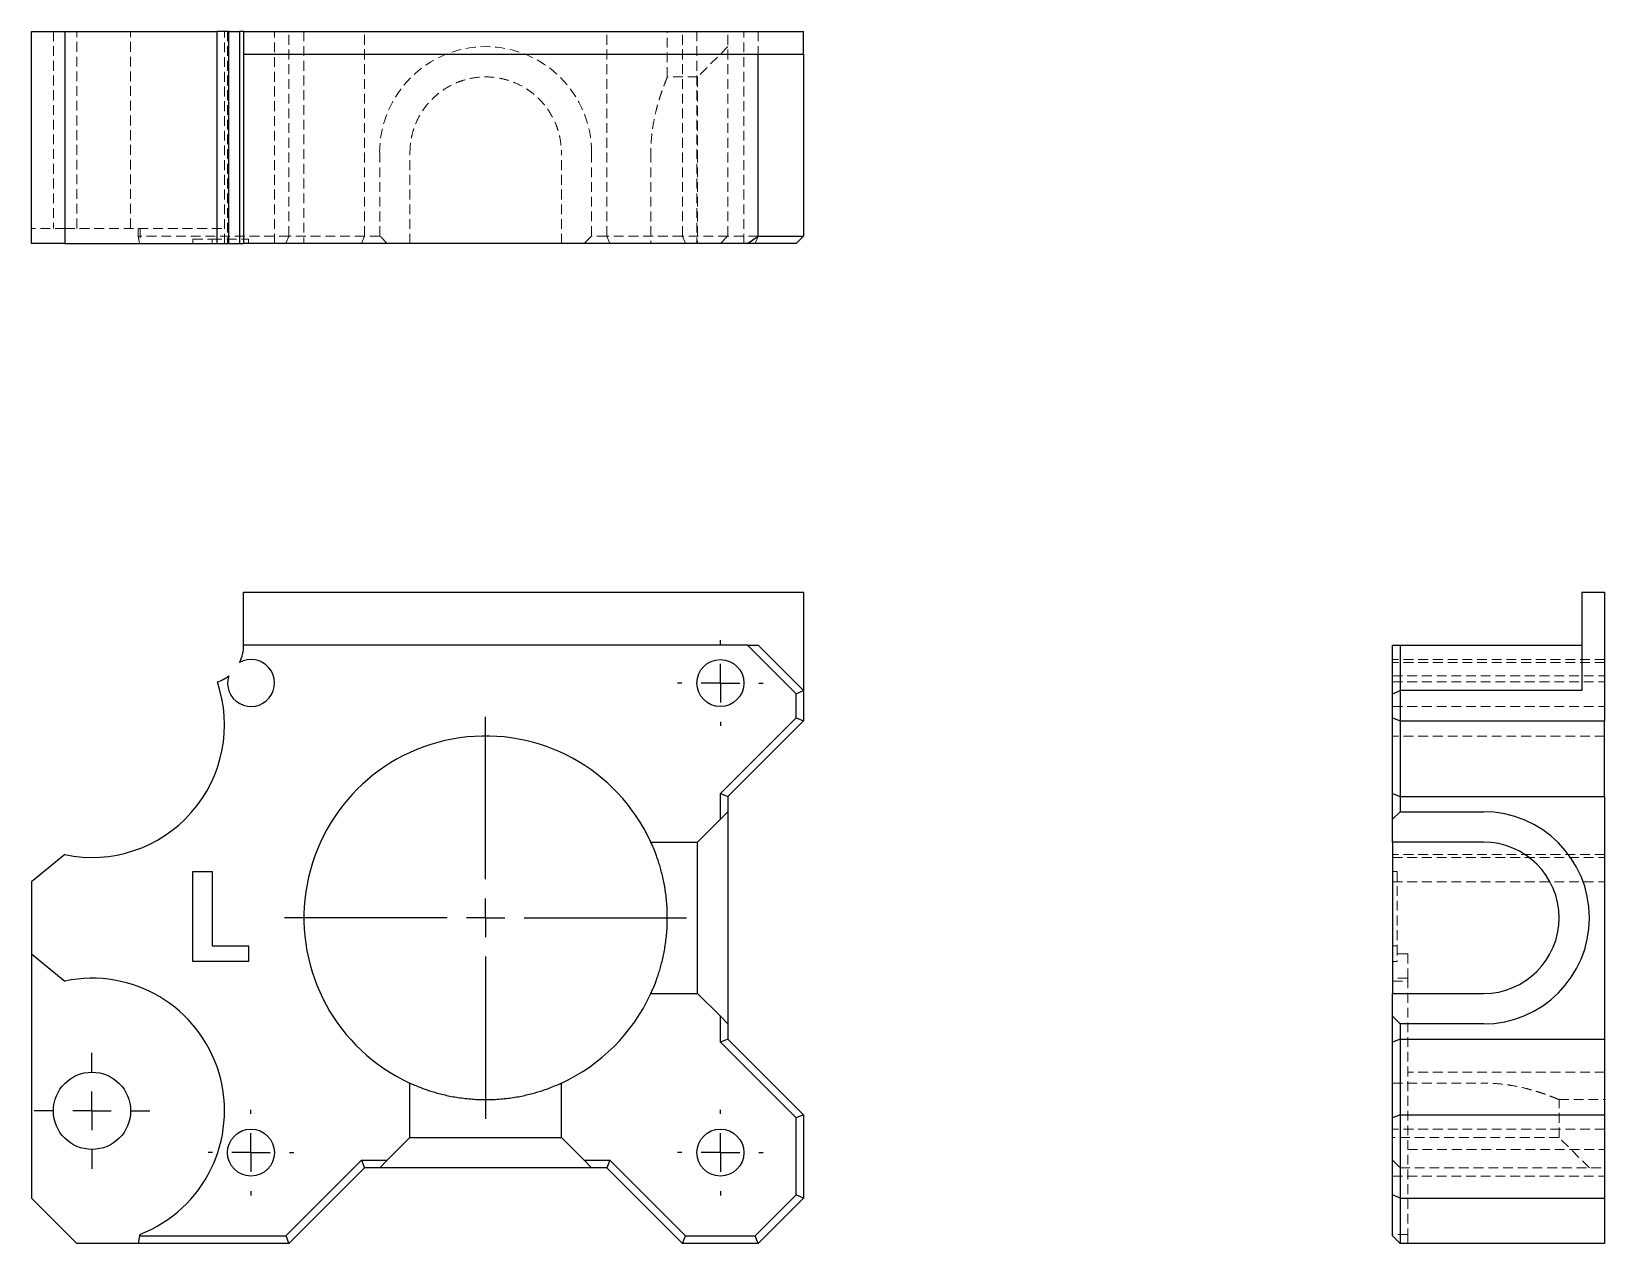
# Model space of a CAD drawing. Header units: millimetres. Extents: x 33 to 237, y 15 to 172.
import ezdxf

# ---------------------------------------------------------------- set-up
doc = ezdxf.new("R2010")
doc.units = ezdxf.units.MM
doc.linetypes.add('HIDDEN', pattern=[1.905, 1.27, -0.635])
doc.layers.add('10', color=7, linetype='Continuous')

# ---------------------------------------------------------------- blocks, each defined once
blk = doc.blocks.new('SW_CENTERMARKSYMBOL_0')
at = {"layer": '10', "color": 0}
for p, q in [((0, 5), (0, 7.5)), ((0, 0), (0, 2.5)), ((-5, 0), (-7.5, 0)), ((0, 0), (-2.5, 0)), ((0, 0), (0, -2.5)), ((0, 0), (2.5, 0)), ((5, 0), (7.5, 0)), ((0, -5), (0, -7.5))]:
    blk.add_line(p, q, dxfattribs=at)
blk = doc.blocks.new('SW_CENTERMARKSYMBOL_1')
at = {"layer": '10', "color": 0}
for p, q in [((0, 5), (0, 26.03)), ((0, 0), (0, 2.5)), ((-5, 0), (-26.03, 0)), ((0, 0), (-2.5, 0)), ((0, 0), (0, -2.5)), ((0, 0), (2.5, 0)), ((5, 0), (26.03, 0)), ((0, -5), (0, -26.03))]:
    blk.add_line(p, q, dxfattribs=at)
blk = doc.blocks.new('SW_CENTERMARKSYMBOL_2')
at = {"layer": '10', "color": 0}
for p, q in [((0, 5), (0, 5.54)), ((0, 0), (0, 2.5)), ((-5, 0), (-5.54, 0)), ((0, 0), (-2.5, 0)), ((0, 0), (0, -2.5)), ((0, 0), (2.5, 0)), ((5, 0), (5.54, 0)), ((0, -5), (0, -5.54))]:
    blk.add_line(p, q, dxfattribs=at)
blk = doc.blocks.new('SW_CENTERMARKSYMBOL_3')
at = {"layer": '10', "color": 0}
for p, q in [((0, 5), (0, 5.54)), ((0, 0), (0, 2.5)), ((-5, 0), (-5.54, 0)), ((0, 0), (-2.5, 0)), ((0, 0), (0, -2.5)), ((0, 0), (2.5, 0)), ((5, 0), (5.54, 0)), ((0, -5), (0, -5.54))]:
    blk.add_line(p, q, dxfattribs=at)
blk = doc.blocks.new('SW_CENTERMARKSYMBOL_4')
at = {"layer": '10', "color": 0}
for p, q in [((0, 5), (0, 5.54)), ((0, 0), (0, 2.5)), ((-5, 0), (-5.54, 0)), ((0, 0), (-2.5, 0)), ((0, 0), (0, -2.5)), ((0, 0), (2.5, 0)), ((5, 0), (5.54, 0)), ((0, -5), (0, -5.54))]:
    blk.add_line(p, q, dxfattribs=at)

msp = doc.modelspace()

# ---------------------------------------------------------------- linework, layer by layer
at = {"color": 7, "linetype": 'Continuous', "lineweight": 25}
for p, q in [((33, 144.27), (33, 171.73)), ((33, 171.73), (37.33, 171.73)), ((37.33, 171.73), (37.33, 144.27)), ((37.33, 171.73), (57.07, 171.73)), ((57.07, 144.27), (57.07, 171.73)), ((58.54, 171.73), (57.07, 171.73)), ((58.54, 144.27), (58.54, 171.73)), ((58.54, 171.73), (59.94, 171.73)), ((59.94, 171.73), (59.94, 144.27)), ((60.47, 171.73), (59.94, 171.73)), ((60.47, 171.73), (133, 171.73)), ((60.47, 171.73), (60.47, 168.78)), ((133, 168.78), (133, 171.73)), ((60.47, 168.78), (133, 168.78)), ((60.47, 168.78), (60.47, 144.27)), ((127.12, 145.25), (127.12, 168.78)), ((133, 168.78), (133, 145.25)), ((125.73, 144.27), (127.12, 145.25)), ((127.12, 145.25), (133, 145.25)), ((132.02, 144.27), (133, 145.25)), ((37.33, 144.27), (33, 144.27)), ((37.33, 144.27), (57.07, 144.27)), ((57.07, 144.27), (58.54, 144.27)), ((58.54, 144.27), (59.94, 144.27)), ((59.94, 144.27), (60.47, 144.27)), ((125.73, 144.27), (60.47, 144.27)), ((132.02, 144.27), (125.73, 144.27)), ((60.47, 99.16), (133, 99.16)), ((60.47, 92.29), (60.47, 99.16)), ((133, 99.16), (133, 86.41)), ((233.78, 99.16), (233.78, 86.41)), ((233.78, 99.16), (236.73, 99.16)), ((236.73, 99.16), (236.73, 82.49)), ((125.73, 92.29), (60.47, 92.29)), ((132.02, 86.01), (125.73, 92.29)), ((125.73, 92.29), (127.12, 92.29)), ((127.12, 92.29), (133, 86.41)), ((209.27, 86.01), (209.27, 92.29)), ((209.27, 92.29), (210.25, 92.29)), ((210.25, 92.29), (210.25, 86.41)), ((210.25, 92.29), (233.78, 92.29)), ((132.02, 86.01), (133, 86.41)), ((132.02, 82.9), (132.02, 86.01)), ((133, 86.41), (133, 82.49)), ((209.27, 86.01), (210.25, 86.41)), ((209.27, 82.9), (209.27, 86.01)), ((210.25, 86.41), (210.25, 82.49)), ((233.78, 86.41), (210.25, 86.41)), ((122.22, 73.09), (132.02, 82.9)), ((133, 82.49), (123.2, 72.69)), ((132.02, 82.9), (133, 82.49)), ((209.27, 73.09), (209.27, 82.9)), ((209.27, 82.9), (210.25, 82.49)), ((210.25, 82.49), (236.73, 82.49)), ((210.25, 82.49), (210.25, 72.69)), ((236.73, 72.69), (236.73, 82.49)), ((122.22, 73.09), (123.2, 72.69)), ((122.22, 69.75), (122.22, 73.09)), ((123.2, 72.69), (123.2, 70.73)), ((209.27, 73.09), (210.25, 72.69)), ((209.27, 69.75), (209.27, 73.09)), ((210.25, 72.69), (236.73, 72.69)), ((210.25, 72.69), (210.25, 70.73)), ((236.73, 72.69), (236.73, 41.31)), ((119.27, 66.8), (122.22, 69.75)), ((123.2, 70.73), (122.22, 69.75)), ((123.2, 70.73), (123.2, 43.27)), ((210.25, 70.73), (209.27, 69.75)), ((209.27, 66.8), (209.27, 69.75)), ((210.25, 70.73), (221.04, 70.73)), ((113.21, 66.8), (119.27, 66.8)), ((119.27, 47.2), (119.27, 66.8)), ((221.04, 66.8), (209.27, 66.8)), ((209.27, 66.8), (209.27, 47.2)), ((37.33, 65.19), (33, 61.67)), ((33, 61.67), (33, 52.33)), ((53.91, 51.34), (53.91, 63.01)), ((53.91, 63.01), (56.39, 63.01)), ((56.39, 63.01), (56.39, 53.39)), ((56.39, 53.39), (61.12, 53.39)), ((61.12, 53.39), (61.12, 51.34)), ((33, 52.33), (37.33, 48.81)), ((33, 52.33), (33, 20.73)), ((61.12, 51.34), (53.91, 51.34)), ((113.21, 47.2), (119.27, 47.2)), ((122.22, 44.25), (119.27, 47.2)), ((209.27, 47.2), (221.04, 47.2)), ((209.27, 44.25), (209.27, 47.2)), ((122.22, 40.91), (122.22, 44.25)), ((122.22, 44.25), (123.2, 43.27)), ((123.2, 43.27), (123.2, 41.31)), ((209.27, 44.25), (210.25, 43.27)), ((209.27, 40.91), (209.27, 44.25)), ((210.25, 43.27), (210.25, 41.31)), ((221.04, 43.27), (210.25, 43.27)), ((123.2, 41.31), (122.22, 40.91)), ((132.02, 31.1), (122.22, 40.91)), ((123.2, 41.31), (133, 31.51)), ((210.25, 41.31), (209.27, 40.91)), ((209.27, 31.1), (209.27, 40.91)), ((210.25, 41.31), (210.25, 31.51)), ((210.25, 41.31), (236.73, 41.31)), ((236.73, 41.31), (236.73, 31.51)), ((82.02, 28.57), (82.02, 35.61)), ((101.63, 28.57), (101.63, 35.61)), ((133, 31.51), (132.02, 31.1)), ((132.02, 21.13), (132.02, 31.1)), ((133, 31.51), (133, 20.73)), ((210.25, 31.51), (209.27, 31.1)), ((209.27, 21.13), (209.27, 31.1)), ((210.25, 31.51), (236.73, 31.51)), ((210.25, 31.51), (210.25, 20.73)), ((236.73, 31.51), (236.73, 20.73)), ((79.08, 25.63), (82.02, 28.57)), ((82.02, 28.57), (101.63, 28.57)), ((101.63, 28.57), (104.57, 25.63)), ((65.93, 15.82), (75.73, 25.63)), ((76.14, 24.65), (66.33, 14.84)), ((75.73, 25.63), (79.08, 25.63)), ((75.73, 25.63), (76.14, 24.65)), ((78.1, 24.65), (76.14, 24.65)), ((79.08, 25.63), (78.1, 24.65)), ((105.55, 24.65), (78.1, 24.65)), ((104.57, 25.63), (107.92, 25.63)), ((105.55, 24.65), (104.57, 25.63)), ((107.51, 24.65), (105.55, 24.65)), ((107.92, 25.63), (107.51, 24.65)), ((117.31, 14.84), (107.51, 24.65)), ((107.92, 25.63), (117.72, 15.82)), ((38.88, 14.84), (33, 20.73)), ((126.71, 15.82), (132.02, 21.13)), ((133, 20.73), (127.12, 14.84)), ((133, 20.73), (132.02, 21.13)), ((210.25, 20.73), (209.27, 21.13)), ((209.27, 15.82), (209.27, 21.13)), ((210.25, 20.73), (236.73, 20.73)), ((210.25, 20.73), (210.25, 14.84)), ((236.73, 20.73), (236.73, 14.84)), ((46.81, 14.84), (38.88, 14.84)), ((47.01, 15.82), (46.81, 14.84)), ((66.33, 14.84), (46.81, 14.84)), ((47.06, 16.03), (47.01, 15.82)), ((47.01, 15.82), (65.93, 15.82)), ((65.93, 15.82), (66.33, 14.84)), ((117.31, 14.84), (117.72, 15.82)), ((127.12, 14.84), (117.31, 14.84)), ((117.72, 15.82), (126.71, 15.82)), ((127.12, 14.84), (126.71, 15.82)), ((210.25, 14.84), (209.27, 15.82)), ((236.73, 14.84), (210.25, 14.84))]:
    msp.add_line(p, q, dxfattribs=at)
at = {"color": 7, "linetype": 'HIDDEN', "lineweight": 18}
for p, q in [((35.84, 171.73), (35.84, 146.24)), ((38.88, 146.24), (38.88, 171.73)), ((45.84, 146.24), (45.84, 171.73)), ((58, 144.27), (58, 171.73)), ((58.39, 171.73), (58.39, 144.27)), ((64.47, 144.27), (64.47, 171.73)), ((66.33, 145.25), (66.33, 171.73)), ((68.29, 171.73), (68.29, 144.27)), ((76.14, 145.25), (76.14, 171.73)), ((107.51, 145.25), (107.51, 171.73)), ((115.35, 165.84), (115.35, 171.73)), ((117.31, 145.25), (117.31, 171.73)), ((119.18, 171.73), (119.18, 144.27)), ((123.2, 145.25), (123.2, 171.73)), ((125.25, 144.27), (125.25, 171.73)), ((127.12, 171.73), (127.12, 168.78)), ((123.2, 169.76), (119.27, 165.84)), ((119.27, 165.84), (115.35, 165.84)), ((119.27, 165.84), (119.27, 156.04)), ((78.1, 156.04), (78.1, 145.25)), ((82.02, 144.27), (82.02, 156.04)), ((101.63, 144.27), (101.63, 156.04)), ((105.55, 145.25), (105.55, 156.04)), ((113.21, 156.04), (113.21, 144.27)), ((119.27, 156.04), (119.27, 144.27)), ((37.33, 146.24), (33, 146.24)), ((37.33, 146.24), (58, 146.24)), ((46.81, 145.25), (46.81, 146.24)), ((47.01, 144.27), (46.81, 145.25)), ((66.33, 145.25), (46.81, 145.25)), ((47.06, 146.24), (47.06, 144.27)), ((53.91, 144.86), (53.91, 144.27)), ((53.91, 144.86), (56.39, 144.86)), ((56.39, 144.86), (56.39, 144.27)), ((56.39, 144.86), (61.12, 144.86)), ((61.12, 144.86), (61.12, 144.27)), ((65.93, 144.27), (66.33, 145.25)), ((76.14, 145.25), (66.33, 145.25)), ((75.73, 144.27), (76.14, 145.25)), ((78.1, 145.25), (76.14, 145.25)), ((79.08, 144.27), (78.1, 145.25)), ((105.55, 145.25), (104.57, 144.27)), ((107.51, 145.25), (105.55, 145.25)), ((107.92, 144.27), (107.51, 145.25)), ((117.31, 145.25), (107.51, 145.25)), ((117.31, 145.25), (117.72, 144.27)), ((123.2, 145.25), (117.31, 145.25)), ((122.22, 144.27), (123.2, 145.25)), ((127.12, 145.25), (123.2, 145.25)), ((127.12, 145.25), (126.71, 144.27)), ((236.73, 90.43), (209.27, 90.43)), ((236.73, 90.04), (209.27, 90.04)), ((209.27, 88.34), (236.73, 88.34)), ((209.27, 87.54), (236.73, 87.54)), ((209.27, 84.35), (236.73, 84.35)), ((236.73, 80.53), (209.27, 80.53)), ((236.73, 65.19), (209.27, 65.19)), ((209.27, 64.82), (236.73, 64.82)), ((209.86, 63.01), (209.27, 63.01)), ((209.27, 61.67), (236.73, 61.67)), ((209.86, 63.01), (209.86, 53.39)), ((209.86, 53.39), (209.27, 53.39)), ((209.86, 53.39), (209.86, 51.34)), ((211.24, 52.33), (209.27, 52.33)), ((209.86, 51.34), (209.27, 51.34)), ((211.24, 49.18), (211.24, 52.33)), ((211.24, 49.18), (209.27, 49.18)), ((211.24, 49.18), (211.24, 16.03)), ((209.27, 48.81), (211.24, 48.81)), ((236.73, 37.02), (211.24, 37.02)), ((209.27, 35.61), (221.04, 35.61)), ((230.84, 33.47), (236.73, 33.47)), ((230.84, 28.57), (230.84, 33.47)), ((236.73, 29.65), (209.27, 29.65)), ((221.04, 28.57), (209.27, 28.57)), ((230.84, 28.57), (221.04, 28.57)), ((234.76, 24.65), (230.84, 28.57)), ((211.24, 27.02), (236.73, 27.02)), ((209.27, 25.63), (210.25, 24.65)), ((210.25, 24.65), (236.73, 24.65)), ((209.27, 23.57), (236.73, 23.57)), ((211.24, 16.03), (209.27, 16.03)), ((211.24, 14.84), (211.24, 16.03))]:
    msp.add_line(p, q, dxfattribs=at)
at = {"color": 7, "linetype": 'Continuous', "lineweight": 25}
for centre, radius in [((122.22, 87.39), 3.04), ((40.84, 32.02), 5), ((61.43, 26.61), 3.04), ((122.22, 26.61), 3.04)]:
    msp.add_circle(centre, radius, dxfattribs=at)
at = {"color": 7, "linetype": 'HIDDEN', "lineweight": 18}
msp.add_arc((91.82, 156.04), 13.73, 0, 180, dxfattribs=at)
at = {"color": 7, "linetype": 'Continuous', "lineweight": 25}
for centre, radius, start, end in [((55.45, 92.29), 5.03, 333.3216, 0), ((61.43, 87.39), 3.04, 161.8911, 119.477), ((55.45, 92.29), 5.03, 288.9085, 308.0464), ((40.84, 81.98), 17.16, 258.1718, 18.9085), ((91.82, 57), 23.53, 24.6243, 245.3757), ((221.04, 57), 13.73, 270, 90), ((221.04, 57), 9.8, 270, 90), ((40.84, 32.02), 17.16, 291.2349, 101.8282), ((91.82, 57), 23.53, 294.6243, 335.3757)]:
    msp.add_arc(centre, radius, start, end, dxfattribs=at)
at = {"color": 7, "linetype": 'HIDDEN', "lineweight": 18}
for points, knots in [([(82.02, 156.04), (82.02, 156.69), (82.08, 157.34), (82.27, 158.28), (82.35, 158.6), (82.54, 159.22), (82.65, 159.52), (83.02, 160.41), (83.32, 160.97), (83.86, 161.76), (84.05, 162.02), (84.45, 162.51), (84.66, 162.74), (85.11, 163.19), (85.34, 163.4), (85.83, 163.81), (86.09, 164), (86.89, 164.53), (87.45, 164.84), (88.33, 165.21), (88.63, 165.31), (89.25, 165.5), (89.57, 165.59), (90.52, 165.78), (91.17, 165.84), (92.48, 165.84), (93.12, 165.78), (94.07, 165.59), (94.38, 165.51), (95, 165.32), (95.31, 165.21), (96.2, 164.84), (96.76, 164.54), (97.55, 164), (97.81, 163.81), (98.3, 163.41), (98.53, 163.19), (98.98, 162.75), (99.19, 162.51), (99.6, 162.02), (99.79, 161.77), (100.32, 160.97), (100.62, 160.41), (100.99, 159.53), (101.1, 159.23), (101.29, 158.61), (101.37, 158.29), (101.56, 157.34), (101.63, 156.69), (101.63, 156.04)], [0, 0, 0, 0, 0.0625, 0.0625, 0.09375, 0.09375, 0.125, 0.125, 0.1875, 0.1875, 0.21875, 0.21875, 0.25, 0.25, 0.28125, 0.28125, 0.3125, 0.3125, 0.375, 0.375, 0.40625, 0.40625, 0.4375, 0.4375, 0.5, 0.5, 0.5625, 0.5625, 0.59375, 0.59375, 0.625, 0.625, 0.6875, 0.6875, 0.71875, 0.71875, 0.75, 0.75, 0.78125, 0.78125, 0.8125, 0.8125, 0.875, 0.875, 0.90625, 0.90625, 0.9375, 0.9375, 1, 1, 1, 1]), ([(115.35, 165.84), (115.35, 165.84), (115.33, 165.78), (115.25, 165.59), (115.22, 165.51), (115.14, 165.32), (115.1, 165.21), (114.95, 164.84), (114.84, 164.54), (114.65, 164), (114.58, 163.81), (114.45, 163.41), (114.38, 163.19), (114.24, 162.75), (114.17, 162.51), (114.03, 162.02), (113.97, 161.77), (113.77, 160.97), (113.65, 160.41), (113.49, 159.53), (113.45, 159.23), (113.37, 158.61), (113.33, 158.29), (113.24, 157.34), (113.21, 156.69), (113.21, 156.04)], [0, 0, 0, 0, 0.125, 0.125, 0.1875, 0.1875, 0.25, 0.25, 0.375, 0.375, 0.4375, 0.4375, 0.5, 0.5, 0.5625, 0.5625, 0.625, 0.625, 0.75, 0.75, 0.8125, 0.8125, 0.875, 0.875, 1, 1, 1, 1]), ([(230.84, 33.47), (230.84, 33.47), (230.78, 33.5), (230.59, 33.58), (230.51, 33.61), (230.32, 33.68), (230.21, 33.73), (229.84, 33.87), (229.54, 33.99), (229, 34.18), (228.81, 34.24), (228.41, 34.38), (228.19, 34.45), (227.75, 34.58), (227.51, 34.65), (227.02, 34.79), (226.77, 34.86), (225.97, 35.06), (225.41, 35.18), (224.53, 35.33), (224.23, 35.38), (223.61, 35.46), (223.29, 35.49), (222.34, 35.58), (221.69, 35.61), (221.04, 35.61)], [0, 0, 0, 0, 0.125, 0.125, 0.1875, 0.1875, 0.25, 0.25, 0.375, 0.375, 0.4375, 0.4375, 0.5, 0.5, 0.5625, 0.5625, 0.625, 0.625, 0.75, 0.75, 0.8125, 0.8125, 0.875, 0.875, 1, 1, 1, 1])]:
    msp.add_open_spline(points, degree=3, knots=knots, dxfattribs=at)
at = {"color": 7, "linetype": 'Continuous', "lineweight": 25}
for points in [[(113.21, 47.2), (113.21, 47.2), (113.24, 47.26), (113.33, 47.45), (113.36, 47.53), (113.45, 47.72), (113.49, 47.83), (113.65, 48.2), (113.77, 48.5), (113.96, 49.03), (114.03, 49.23), (114.17, 49.63), (114.24, 49.84), (114.38, 50.29), (114.44, 50.52), (114.58, 51.01), (114.65, 51.27), (114.84, 52.07), (114.95, 52.63), (115.09, 53.51), (115.14, 53.81), (115.21, 54.43), (115.25, 54.74), (115.33, 55.7), (115.35, 56.34), (115.35, 57.65), (115.33, 58.3), (115.25, 59.25), (115.22, 59.56), (115.14, 60.18), (115.1, 60.48), (114.95, 61.37), (114.84, 61.93), (114.65, 62.73), (114.58, 62.99), (114.45, 63.48), (114.38, 63.71), (114.24, 64.16), (114.17, 64.37), (114.03, 64.77), (113.97, 64.96), (113.77, 65.5), (113.65, 65.8), (113.49, 66.17), (113.45, 66.28), (113.37, 66.47), (113.33, 66.55), (113.24, 66.74), (113.21, 66.8), (113.21, 66.8)], [(82.02, 35.61), (82.02, 35.61), (82.08, 35.58), (82.27, 35.5), (82.35, 35.46), (82.54, 35.38), (82.65, 35.33), (83.02, 35.18), (83.32, 35.06), (83.86, 34.86), (84.05, 34.79), (84.45, 34.65), (84.66, 34.58), (85.11, 34.45), (85.34, 34.38), (85.83, 34.24), (86.09, 34.18), (86.89, 33.99), (87.45, 33.87), (88.33, 33.73), (88.63, 33.69), (89.25, 33.61), (89.57, 33.58), (90.52, 33.5), (91.17, 33.47), (92.48, 33.47), (93.12, 33.5), (94.07, 33.58), (94.38, 33.61), (95, 33.68), (95.31, 33.73), (96.2, 33.87), (96.76, 33.99), (97.55, 34.18), (97.81, 34.24), (98.3, 34.38), (98.53, 34.45), (98.98, 34.58), (99.19, 34.65), (99.6, 34.79), (99.79, 34.86), (100.32, 35.06), (100.62, 35.18), (100.99, 35.33), (101.1, 35.38), (101.29, 35.46), (101.37, 35.49), (101.56, 35.58), (101.63, 35.61), (101.63, 35.61)]]:
    msp.add_open_spline(points, degree=3, knots=[0, 0, 0, 0, 0.0625, 0.0625, 0.09375, 0.09375, 0.125, 0.125, 0.1875, 0.1875, 0.21875, 0.21875, 0.25, 0.25, 0.28125, 0.28125, 0.3125, 0.3125, 0.375, 0.375, 0.40625, 0.40625, 0.4375, 0.4375, 0.5, 0.5, 0.5625, 0.5625, 0.59375, 0.59375, 0.625, 0.625, 0.6875, 0.6875, 0.71875, 0.71875, 0.75, 0.75, 0.78125, 0.78125, 0.8125, 0.8125, 0.875, 0.875, 0.90625, 0.90625, 0.9375, 0.9375, 1, 1, 1, 1], dxfattribs=at)

# ---------------------------------------------------------------- block references
at = {"layer": '10'}
for name, p in [('SW_CENTERMARKSYMBOL_2', (122.22, 87.39)), ('SW_CENTERMARKSYMBOL_1', (91.82, 57)), ('SW_CENTERMARKSYMBOL_0', (40.84, 32.02)), ('SW_CENTERMARKSYMBOL_4', (61.43, 26.61)), ('SW_CENTERMARKSYMBOL_3', (122.22, 26.61))]:
    msp.add_blockref(name, p, dxfattribs=at)

doc.saveas('drawing.dxf')
